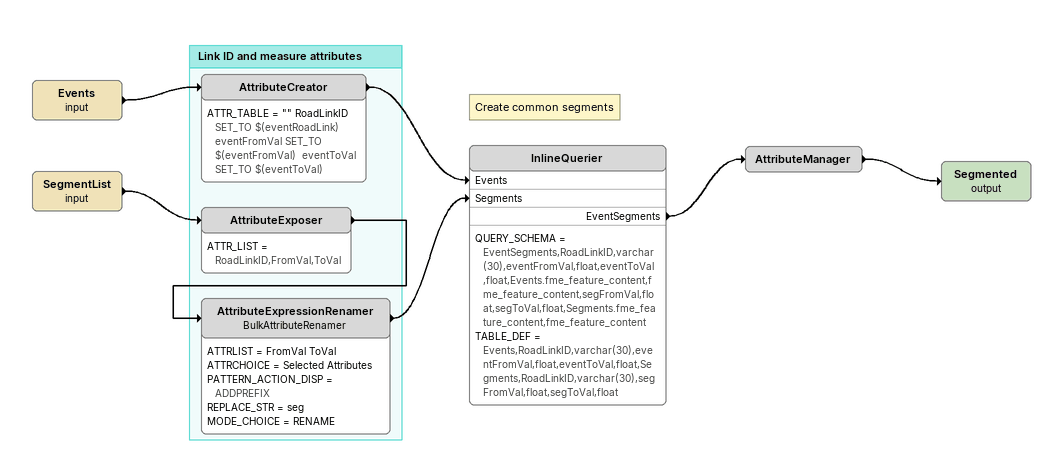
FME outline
Events (input)
    -> AttributeCreator
SegmentList (input)
    -> AttributeExposer
Note: Create common segments
InlineQuerier
    QUERY_SCHEMA = EventSegments,RoadLinkID,varchar(30),eventFromVal,float,eventToVal,float,Events.fme_feature_content,fme_feature_content,segFromVal,float,segToVal,float,Segments.fme_feature_content,fme_feature_content
    TABLE_DEF = Events,RoadLinkID,varchar(30),eventFromVal,float,eventToVal,float,Segments,RoadLinkID,varchar(30),segFromVal,float,segToVal,float
    EventSegments -> AttributeManager
AttributeManager
    -> Segmented (output)
Segmented (output)

Bookmark: Link ID and measure attributes
AttributeCreator
    ATTR_TABLE = "" RoadLinkID SET_TO $(eventRoadLink)  eventFromVal SET_TO $(eventFromVal)  eventToVal SET_TO $(eventToVal)
    -> InlineQuerier [Events]
AttributeExposer
    ATTR_LIST = RoadLinkID,FromVal,ToVal
    -> AttributeExpressionRenamer
AttributeExpressionRenamer: BulkAttributeRenamer
    ATTRLIST = FromVal ToVal
    ATTRCHOICE = Selected Attributes
    PATTERN_ACTION_DISP = ADDPREFIX
    REPLACE_STR = seg
    MODE_CHOICE = RENAME
    -> InlineQuerier [Segments]
